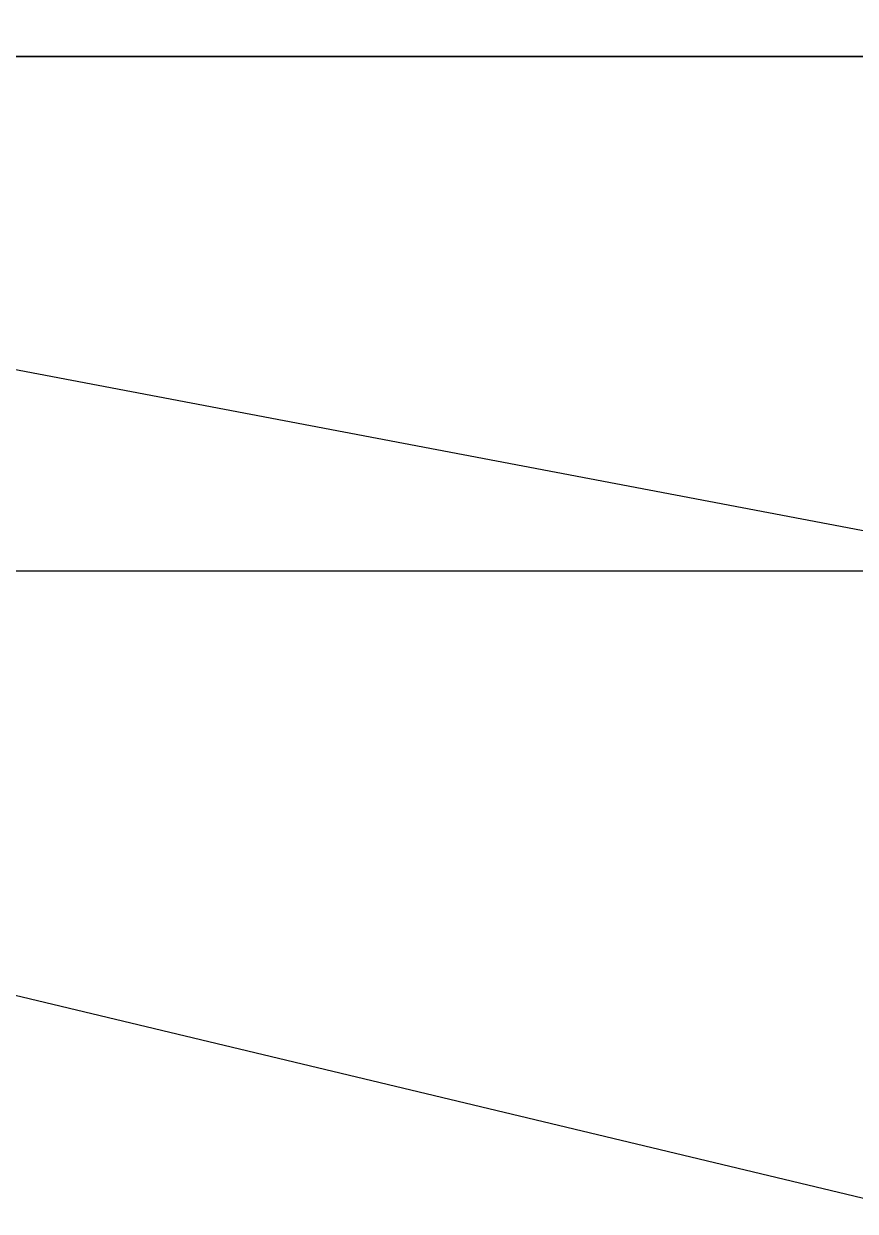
# Model space of a CAD drawing. Header units: feet. Extents: x -84 to 198, y -22 to 181.
# Drawn here: x 93.519 to 94.575, y 25.924 to 27.433 of the extents above; entities that cross this region are included whole.
import ezdxf

# ---------------------------------------------------------------- set-up
doc = ezdxf.new("R2010")
doc.units = ezdxf.units.FT
doc.layers.add('A-LINEA', color=7, linetype='CONTINUOUS')
doc.layers.add('A-MURO-CONCRETO', color=8, linetype='CONTINUOUS')

msp = doc.modelspace()

# ---------------------------------------------------------------- linework, layer by layer
at = {"layer": 'A-LINEA'}
msp.add_lwpolyline([(95, 27.3911), (94.6533, 25.9244), (91.2533, 26.7378), (91.6, 28.1911), (95, 27.3911)], dxfattribs=at)
at = {"layer": 'A-MURO-CONCRETO'}
for points in [[(91.6, 28.1911), (95, 27.3911), (91.4133, 27.3911), (91.6, 28.1911), (91.6, 28.1911)], [(91.4133, 27.3911), (91.2533, 26.7378), (94.8533, 26.7378), (91.4133, 27.3911)], [(91.4133, 27.3911), (95, 27.3911), (94.8533, 26.7378), (91.4133, 27.3911), (91.4133, 27.3911)], [(91.2533, 26.7378), (94.8533, 26.7378), (94.6533, 25.9244), (91.2533, 26.7378), (91.2533, 26.7378)]]:
    msp.add_lwpolyline(points, dxfattribs=at)

doc.saveas('drawing.dxf')
